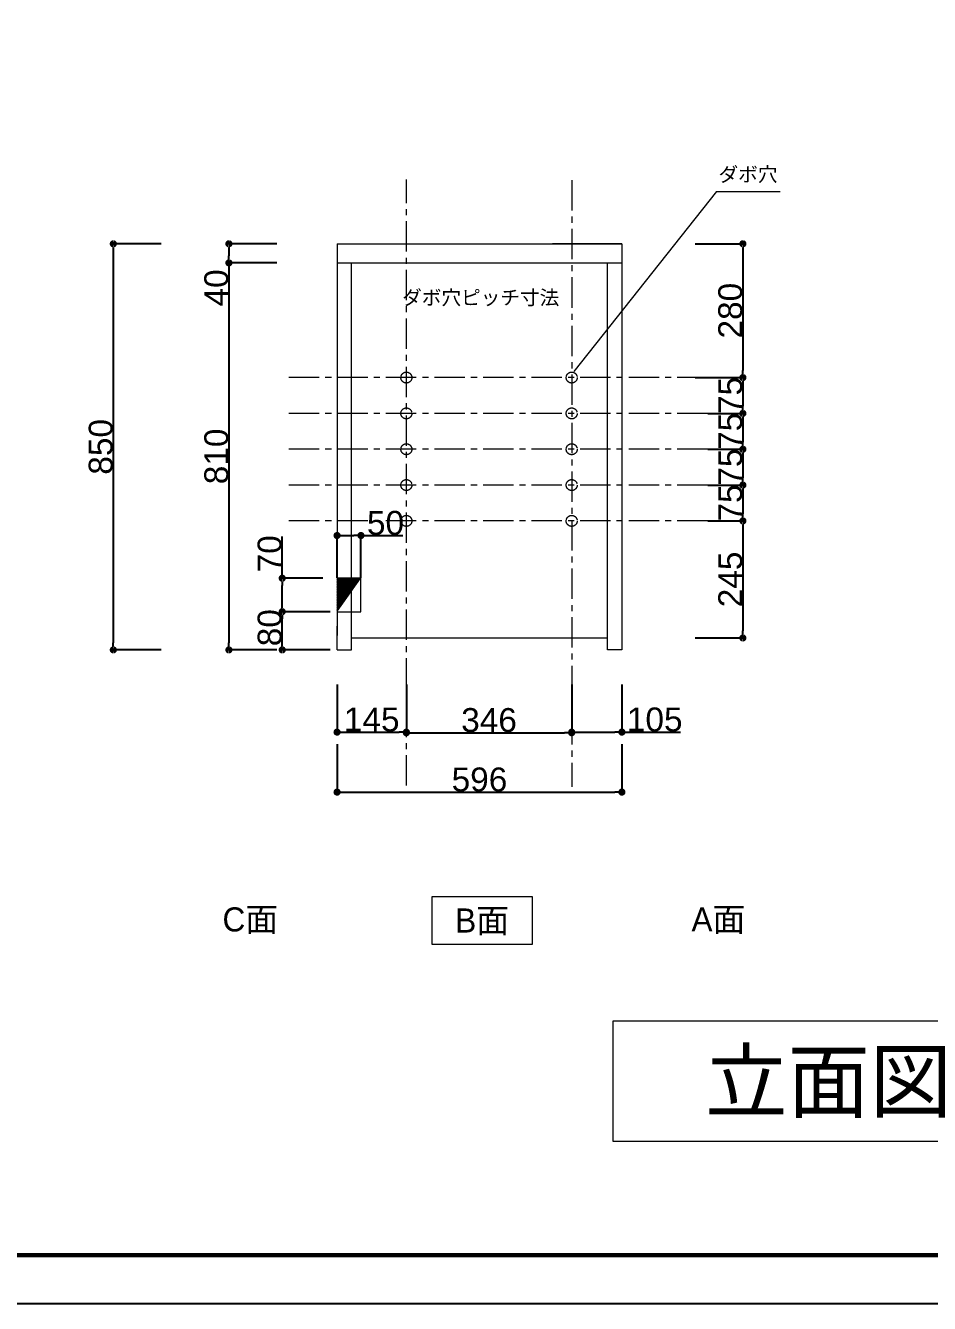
# Model space of a CAD drawing. Header units: millimetres. Extents: x 0 to 1313252738, y -131 to 560100888.
# Drawn here: x 1313106102 to 1313107994, y 560041800 to 560044475 of the extents above; entities that cross this region are included whole.
import ezdxf

# ---------------------------------------------------------------- set-up
doc = ezdxf.new("R2010")
doc.units = ezdxf.units.MM
doc.linetypes.add('CENTERX2', pattern=[101.60000000000001, 63.5, -12.7, 12.7, -12.7])
doc.linetypes.add('DASHED2', pattern=[9.524999999999999, 6.349999999999999, -3.174999999999999])
doc.layers.get('0').update_dxf_attribs({"lineweight": 0})
for name, color, linetype, lineweight in [('0001外周ライン', 7, 'Continuous', 9), ('TOS_M1', 7, 'Continuous', 9), ('家具', 7, 'Continuous', 0)]:
    doc.layers.add(name, color=color, linetype=linetype, lineweight=lineweight)
doc.layers.add('01用紙枠', color=5, linetype='Continuous')
doc.styles.add('onnjuku', font='arial.ttf')
doc.dimstyles.new('onnjuku', dxfattribs={"dimtxt": 100, "dimasz": 30, "dimexe": 1.25, "dimexo": 0.625, "dimtad": 1, "dimdec": 0, "dimtxsty": 'onnjuku', "dimblk": 'DOT', "dimcen": 2.5, "dimadec": 0, "dimazin": 0, "dimtfac": 1, "dimtdec": 0, "dimtmove": 0, "dimatfit": 3, "dimfxl": 500, "dimfxlon": 1, "dimarcsym": 0})

# ---------------------------------------------------------------- blocks, each defined once
blk = doc.blocks.new('_Dot')
at = {"color": 0, "linetype": 'ByBlock', "lineweight": -2}
blk.add_line((-0.5, 0), (-1, 0), dxfattribs=at)
at = {"color": 0, "linetype": 'ByBlock', "const_width": 0.5}
blk.add_lwpolyline([(-0.25, 0, 1), (0.25, 0, 1)], format="xyb", close=True, dxfattribs=at)
blk = doc.blocks.new('*D470')
at = {"layer": 'Defpoints', "color": 0, "transparency": 16777216}
for p in [(1313106820.452736, 560043978.1556064), (1313106527.870024, 560043168.1556064), (1313106820.452736, 560043168.1556064)]:
    blk.add_point(p, dxfattribs=at)
at = {"layer": 'TOS_M1', "color": 0, "lineweight": -2, "transparency": 16777216}
for p, q in [((1313106627.870024, 560043978.1556064), (1313106526.620024, 560043978.1556064)), ((1313106527.870024, 560043963.1556064), (1313106527.870024, 560043183.1556064)), ((1313106627.870024, 560043168.1556064), (1313106526.620024, 560043168.1556064))]:
    blk.add_line(p, q, dxfattribs=at)
at = {"layer": 'TOS_M1', "color": 0, "lineweight": -2, "transparency": 16777216, "xscale": 15, "yscale": 15, "zscale": 15}
for p, rotation in [((1313106527.870024, 560043978.1556064), 90), ((1313106527.870024, 560043168.1556064), 270)]:
    blk.add_blockref('_Dot', p, dxfattribs=dict(at, rotation=rotation))
at = {"layer": 'TOS_M1', "color": 0, "transparency": 16777216, "insert": (1313106501.716375, 560043573.1556059), "char_height": 50, "attachment_point": 5, "rotation": 90, "style": 'onnjuku'}
blk.add_mtext('810', dxfattribs=at)
blk = doc.blocks.new('*D468')
at = {"layer": 'Defpoints', "color": 0, "transparency": 16777216}
for p in [(1313106820.452735, 560044018.1556064), (1313106527.870025, 560043978.1556064), (1313106820.452736, 560043978.1556064)]:
    blk.add_point(p, dxfattribs=at)
at = {"layer": 'TOS_M1', "color": 0, "lineweight": -2, "transparency": 16777216}
for p, q in [((1313106627.870025, 560044018.1556064), (1313106526.620025, 560044018.1556064)), ((1313106527.870025, 560044003.1556064), (1313106527.870025, 560043993.1556064)), ((1313106627.870025, 560043978.1556064), (1313106526.620025, 560043978.1556064)), ((1313106527.870025, 560043978.1556064), (1313106527.870025, 560043888.4403949))]:
    blk.add_line(p, q, dxfattribs=at)
at = {"layer": 'TOS_M1', "color": 0, "lineweight": -2, "transparency": 16777216, "xscale": 15, "yscale": 15, "zscale": 15}
for p, rotation in [((1313106527.870025, 560044018.1556064), 90), ((1313106527.870025, 560043978.1556064), 270)]:
    blk.add_blockref('_Dot', p, dxfattribs=dict(at, rotation=rotation))
at = {"layer": 'TOS_M1', "color": 0, "transparency": 16777216, "insert": (1313106501.716375, 560043925.7980002), "char_height": 50, "attachment_point": 5, "rotation": 90, "style": 'onnjuku'}
blk.add_mtext('40', dxfattribs=at)
blk = doc.blocks.new('*D473')
at = {"layer": 'Defpoints', "color": 0, "transparency": 16777216}
for p in [(1313106820.452736, 560044018.1556064), (1313106285.975253, 560043168.1556064), (1313106820.452736, 560043168.1556064)]:
    blk.add_point(p, dxfattribs=at)
at = {"layer": 'TOS_M1', "color": 0, "lineweight": -2, "transparency": 16777216}
for p, q in [((1313106385.975253, 560044018.1556064), (1313106284.725253, 560044018.1556064)), ((1313106285.975253, 560044003.1556064), (1313106285.975253, 560043183.1556064)), ((1313106385.975253, 560043168.1556064), (1313106284.725253, 560043168.1556064))]:
    blk.add_line(p, q, dxfattribs=at)
at = {"layer": 'TOS_M1', "color": 0, "lineweight": -2, "transparency": 16777216, "xscale": 15, "yscale": 15, "zscale": 15}
for p, rotation in [((1313106285.975253, 560044018.1556064), 90), ((1313106285.975253, 560043168.1556064), 270)]:
    blk.add_blockref('_Dot', p, dxfattribs=dict(at, rotation=rotation))
at = {"layer": 'TOS_M1', "color": 0, "transparency": 16777216, "insert": (1313106259.821604, 560043593.1556059), "char_height": 50, "attachment_point": 5, "rotation": 90, "style": 'onnjuku'}
blk.add_mtext('850', dxfattribs=at)
blk = doc.blocks.new('*D475')
at = {"layer": 'Defpoints', "color": 0, "transparency": 16777216}
for p in [(1313106754.195802, 560043072.802596), (1313107350.195802, 560043072.802596), (1313107350.195802, 560042870.5539057)]:
    blk.add_point(p, dxfattribs=at)
at = {"layer": 'TOS_M1', "color": 0, "lineweight": -2, "transparency": 16777216}
for p, q in [((1313106754.195802, 560042970.5539057), (1313106754.195802, 560042869.3039057)), ((1313107350.195802, 560042970.5539057), (1313107350.195802, 560042869.3039057)), ((1313106769.195802, 560042870.5539057), (1313107335.195802, 560042870.5539057))]:
    blk.add_line(p, q, dxfattribs=at)
at = {"layer": 'TOS_M1', "color": 0, "lineweight": -2, "transparency": 16777216, "xscale": 15, "yscale": 15, "zscale": 15, "rotation": 180}
blk.add_blockref('_Dot', (1313106754.195802, 560042870.5539057), dxfattribs=at)
at = {"layer": 'TOS_M1', "color": 0, "lineweight": -2, "transparency": 16777216, "xscale": 15, "yscale": 15, "zscale": 15}
blk.add_blockref('_Dot', (1313107350.195802, 560042870.5539057), dxfattribs=at)
at = {"layer": 'TOS_M1', "color": 0, "transparency": 16777216, "insert": (1313107052.195802, 560042896.707555), "char_height": 50, "attachment_point": 5, "style": 'onnjuku'}
blk.add_mtext('596', dxfattribs=at)
blk = doc.blocks.new('*D539')
at = {"layer": 'Defpoints', "color": 0, "transparency": 16777216}
for p in [(1313106754.195802, 560043098.8069956), (1313106899.195802, 560043098.8069956), (1313106899.195802, 560042996.1132193)]:
    blk.add_point(p, dxfattribs=at)
at = {"layer": 'TOS_M1', "color": 0, "lineweight": -2, "transparency": 16777216}
for p, q in [((1313106754.195802, 560043096.1132193), (1313106754.195802, 560042994.8632193)), ((1313106899.195802, 560043096.1132193), (1313106899.195802, 560042994.8632193)), ((1313106769.195802, 560042996.1132193), (1313106884.195802, 560042996.1132193))]:
    blk.add_line(p, q, dxfattribs=at)
at = {"layer": 'TOS_M1', "color": 0, "lineweight": -2, "transparency": 16777216, "xscale": 15, "yscale": 15, "zscale": 15, "rotation": 180}
blk.add_blockref('_Dot', (1313106754.195802, 560042996.1132193), dxfattribs=at)
at = {"layer": 'TOS_M1', "color": 0, "lineweight": -2, "transparency": 16777216, "xscale": 15, "yscale": 15, "zscale": 15}
blk.add_blockref('_Dot', (1313106899.195802, 560042996.1132193), dxfattribs=at)
at = {"layer": 'TOS_M1', "color": 0, "transparency": 16777216, "insert": (1313106826.695802, 560043022.2668686), "char_height": 50, "attachment_point": 5, "style": 'onnjuku'}
blk.add_mtext('145', dxfattribs=at)
blk = doc.blocks.new('*D540')
at = {"layer": 'Defpoints', "color": 0, "transparency": 16777216}
for p in [(1313107350.195802, 560043168.1556062), (1313107245.195802, 560043098.8069956), (1313107350.195802, 560042996.1132193)]:
    blk.add_point(p, dxfattribs=at)
at = {"layer": 'TOS_M1', "color": 0, "lineweight": -2, "transparency": 16777216}
for p, q in [((1313107245.195802, 560043096.1132193), (1313107245.195802, 560042994.8632193)), ((1313107350.195802, 560043096.1132193), (1313107350.195802, 560042994.8632193)), ((1313107260.195802, 560042996.1132193), (1313107335.195802, 560042996.1132193)), ((1313107350.195802, 560042996.1132193), (1313107472.584956, 560042996.1132193))]:
    blk.add_line(p, q, dxfattribs=at)
at = {"layer": 'TOS_M1', "color": 0, "lineweight": -2, "transparency": 16777216, "xscale": 15, "yscale": 15, "zscale": 15, "rotation": 180}
blk.add_blockref('_Dot', (1313107245.195802, 560042996.1132193), dxfattribs=at)
at = {"layer": 'TOS_M1', "color": 0, "lineweight": -2, "transparency": 16777216, "xscale": 15, "yscale": 15, "zscale": 15}
blk.add_blockref('_Dot', (1313107350.195802, 560042996.1132193), dxfattribs=at)
at = {"layer": 'TOS_M1', "color": 0, "transparency": 16777216, "insert": (1313107418.890379, 560043022.2668686), "char_height": 50, "attachment_point": 5, "style": 'onnjuku'}
blk.add_mtext('105', dxfattribs=at)
blk = doc.blocks.new('*D541')
at = {"layer": 'Defpoints', "color": 0, "transparency": 16777216}
for p in [(1313107350.195803, 560044018.1556064), (1313107350.195803, 560043738.1822923), (1313107603.432196, 560043738.1822923)]:
    blk.add_point(p, dxfattribs=at)
at = {"layer": 'TOS_M1', "color": 0, "lineweight": -2, "transparency": 16777216}
for p, q in [((1313107503.432196, 560044018.1556064), (1313107604.682196, 560044018.1556064)), ((1313107603.432196, 560044003.1556064), (1313107603.432196, 560043753.1822923)), ((1313107503.432196, 560043738.1822923), (1313107604.682196, 560043738.1822923))]:
    blk.add_line(p, q, dxfattribs=at)
at = {"layer": 'TOS_M1', "color": 0, "lineweight": -2, "transparency": 16777216, "xscale": 15, "yscale": 15, "zscale": 15}
for p, rotation in [((1313107603.432196, 560044018.1556064), 90), ((1313107603.432196, 560043738.1822923), 270)]:
    blk.add_blockref('_Dot', p, dxfattribs=dict(at, rotation=rotation))
at = {"layer": 'TOS_M1', "color": 0, "transparency": 16777216, "insert": (1313107577.278546, 560043878.1689489), "char_height": 50, "attachment_point": 5, "rotation": 90, "style": 'onnjuku'}
blk.add_mtext('280', dxfattribs=at)
blk = doc.blocks.new('*D542')
at = {"layer": 'Defpoints', "color": 0, "transparency": 16777216}
for p in [(1313107350.195803, 560043738.1822923), (1313107529.644831, 560043663.1822923), (1313107603.432197, 560043663.1822923)]:
    blk.add_point(p, dxfattribs=at)
at = {"layer": 'TOS_M1', "color": 0, "lineweight": -2, "transparency": 16777216}
for p, q in [((1313107503.432197, 560043738.1822923), (1313107604.682197, 560043738.1822923)), ((1313107603.432197, 560043723.1822923), (1313107603.432197, 560043678.1822923)), ((1313107530.269831, 560043663.1822923), (1313107604.682197, 560043663.1822923))]:
    blk.add_line(p, q, dxfattribs=at)
at = {"layer": 'TOS_M1', "color": 0, "lineweight": -2, "transparency": 16777216, "xscale": 15, "yscale": 15, "zscale": 15}
for p, rotation in [((1313107603.432197, 560043738.1822923), 90), ((1313107603.432197, 560043663.1822923), 270)]:
    blk.add_blockref('_Dot', p, dxfattribs=dict(at, rotation=rotation))
at = {"layer": 'TOS_M1', "color": 0, "transparency": 16777216, "insert": (1313107577.380867, 560043700.6822919), "char_height": 50, "attachment_point": 5, "rotation": 90, "style": 'onnjuku'}
blk.add_mtext('75', dxfattribs=at)
blk = doc.blocks.new('*D543')
at = {"layer": 'Defpoints', "color": 0, "transparency": 16777216}
for p in [(1313107529.644831, 560043663.1822923), (1313107529.644831, 560043588.1822923), (1313107603.432198, 560043588.1822923)]:
    blk.add_point(p, dxfattribs=at)
at = {"layer": 'TOS_M1', "color": 0, "lineweight": -2, "transparency": 16777216}
for p, q in [((1313107530.269831, 560043663.1822923), (1313107604.682198, 560043663.1822923)), ((1313107603.432198, 560043648.1822923), (1313107603.432198, 560043603.1822923)), ((1313107530.269831, 560043588.1822923), (1313107604.682198, 560043588.1822923))]:
    blk.add_line(p, q, dxfattribs=at)
at = {"layer": 'TOS_M1', "color": 0, "lineweight": -2, "transparency": 16777216, "xscale": 15, "yscale": 15, "zscale": 15}
for p, rotation in [((1313107603.432198, 560043663.1822923), 90), ((1313107603.432198, 560043588.1822923), 270)]:
    blk.add_blockref('_Dot', p, dxfattribs=dict(at, rotation=rotation))
at = {"layer": 'TOS_M1', "color": 0, "transparency": 16777216, "insert": (1313107577.380867, 560043625.6822919), "char_height": 50, "attachment_point": 5, "rotation": 90, "style": 'onnjuku'}
blk.add_mtext('75', dxfattribs=at)
blk = doc.blocks.new('*D544')
at = {"layer": 'Defpoints', "color": 0, "transparency": 16777216}
for p in [(1313107529.644831, 560043588.1822923), (1313107529.644831, 560043513.1822923), (1313107603.432199, 560043513.1822923)]:
    blk.add_point(p, dxfattribs=at)
at = {"layer": 'TOS_M1', "color": 0, "lineweight": -2, "transparency": 16777216}
for p, q in [((1313107530.269831, 560043588.1822923), (1313107604.682199, 560043588.1822923)), ((1313107603.432199, 560043573.1822923), (1313107603.432199, 560043528.1822923)), ((1313107530.269831, 560043513.1822923), (1313107604.682199, 560043513.1822923))]:
    blk.add_line(p, q, dxfattribs=at)
at = {"layer": 'TOS_M1', "color": 0, "lineweight": -2, "transparency": 16777216, "xscale": 15, "yscale": 15, "zscale": 15}
for p, rotation in [((1313107603.432199, 560043588.1822923), 90), ((1313107603.432199, 560043513.1822923), 270)]:
    blk.add_blockref('_Dot', p, dxfattribs=dict(at, rotation=rotation))
at = {"layer": 'TOS_M1', "color": 0, "transparency": 16777216, "insert": (1313107577.380868, 560043550.6822919), "char_height": 50, "attachment_point": 5, "rotation": 90, "style": 'onnjuku'}
blk.add_mtext('75', dxfattribs=at)
blk = doc.blocks.new('*D545')
at = {"layer": 'Defpoints', "color": 0, "transparency": 16777216}
for p in [(1313107529.644831, 560043513.1822923), (1313107529.644831, 560043438.1822923), (1313107603.432199, 560043438.1822923)]:
    blk.add_point(p, dxfattribs=at)
at = {"layer": 'TOS_M1', "color": 0, "lineweight": -2, "transparency": 16777216}
for p, q in [((1313107530.269831, 560043513.1822923), (1313107604.682199, 560043513.1822923)), ((1313107603.432199, 560043498.1822923), (1313107603.432199, 560043453.1822923)), ((1313107530.269831, 560043438.1822923), (1313107604.682199, 560043438.1822923))]:
    blk.add_line(p, q, dxfattribs=at)
at = {"layer": 'TOS_M1', "color": 0, "lineweight": -2, "transparency": 16777216, "xscale": 15, "yscale": 15, "zscale": 15}
for p, rotation in [((1313107603.432199, 560043513.1822923), 90), ((1313107603.432199, 560043438.1822923), 270)]:
    blk.add_blockref('_Dot', p, dxfattribs=dict(at, rotation=rotation))
at = {"layer": 'TOS_M1', "color": 0, "transparency": 16777216, "insert": (1313107577.380869, 560043475.6822919), "char_height": 50, "attachment_point": 5, "rotation": 90, "style": 'onnjuku'}
blk.add_mtext('75', dxfattribs=at)
blk = doc.blocks.new('*D546')
at = {"layer": 'Defpoints', "color": 0, "transparency": 16777216}
for p in [(1313107529.644831, 560043438.1822923), (1313107350.195803, 560043193.1556064), (1313107603.432201, 560043193.1556064)]:
    blk.add_point(p, dxfattribs=at)
at = {"layer": 'TOS_M1', "color": 0, "lineweight": -2, "transparency": 16777216}
for p, q in [((1313107530.269831, 560043438.1822923), (1313107604.682201, 560043438.1822923)), ((1313107603.432201, 560043423.1822923), (1313107603.432201, 560043208.1556064)), ((1313107503.432201, 560043193.1556064), (1313107604.682201, 560043193.1556064))]:
    blk.add_line(p, q, dxfattribs=at)
at = {"layer": 'TOS_M1', "color": 0, "lineweight": -2, "transparency": 16777216, "xscale": 15, "yscale": 15, "zscale": 15}
for p, rotation in [((1313107603.432201, 560043438.1822923), 90), ((1313107603.432201, 560043193.1556064), 270)]:
    blk.add_blockref('_Dot', p, dxfattribs=dict(at, rotation=rotation))
at = {"layer": 'TOS_M1', "color": 0, "transparency": 16777216, "insert": (1313107577.278552, 560043315.6689489), "char_height": 50, "attachment_point": 5, "rotation": 90, "style": 'onnjuku'}
blk.add_mtext('245', dxfattribs=at)
blk = doc.blocks.new('*D547')
at = {"layer": 'Defpoints', "color": 0, "transparency": 16777216}
for p in [(1313106639.443163, 560043248.1556064), (1313106754.722613, 560043248.1556064), (1313106750.876263, 560043168.1556064)]:
    blk.add_point(p, dxfattribs=at)
at = {"layer": 'TOS_M1', "color": 0, "lineweight": -2, "transparency": 16777216}
for p, q in [((1313106739.443163, 560043248.1556064), (1313106638.193163, 560043248.1556064)), ((1313106639.443163, 560043183.1556064), (1313106639.443163, 560043233.1556064)), ((1313106739.443163, 560043168.1556064), (1313106638.193163, 560043168.1556064))]:
    blk.add_line(p, q, dxfattribs=at)
at = {"layer": 'TOS_M1', "color": 0, "lineweight": -2, "transparency": 16777216, "xscale": 15, "yscale": 15, "zscale": 15}
for p, rotation in [((1313106639.443163, 560043248.1556064), 90), ((1313106639.443163, 560043168.1556064), 270)]:
    blk.add_blockref('_Dot', p, dxfattribs=dict(at, rotation=rotation))
at = {"layer": 'TOS_M1', "color": 0, "transparency": 16777216, "insert": (1313106613.289514, 560043214.6602569), "char_height": 50, "attachment_point": 5, "rotation": 90, "style": 'onnjuku'}
blk.add_mtext('80', dxfattribs=at)
blk = doc.blocks.new('*D548')
at = {"layer": 'Defpoints', "color": 0, "transparency": 16777216}
for p in [(1313106639.443165, 560043318.1556064), (1313106724.722613, 560043318.1556064), (1313106724.722613, 560043248.1556064)]:
    blk.add_point(p, dxfattribs=at)
at = {"layer": 'TOS_M1', "color": 0, "lineweight": -2, "transparency": 16777216}
for p, q in [((1313106639.443165, 560043318.1556064), (1313106639.443165, 560043405.4492626)), ((1313106724.097613, 560043318.1556064), (1313106638.193165, 560043318.1556064)), ((1313106639.443165, 560043263.1556064), (1313106639.443165, 560043303.1556064)), ((1313106724.097613, 560043248.1556064), (1313106638.193165, 560043248.1556064))]:
    blk.add_line(p, q, dxfattribs=at)
at = {"layer": 'TOS_M1', "color": 0, "lineweight": -2, "transparency": 16777216, "xscale": 15, "yscale": 15, "zscale": 15}
for p, rotation in [((1313106639.443165, 560043318.1556064), 90), ((1313106639.443165, 560043248.1556064), 270)]:
    blk.add_blockref('_Dot', p, dxfattribs=dict(at, rotation=rotation))
at = {"layer": 'TOS_M1', "color": 0, "transparency": 16777216, "insert": (1313106613.289515, 560043369.302434), "char_height": 50, "attachment_point": 5, "rotation": 90, "style": 'onnjuku'}
blk.add_mtext('70', dxfattribs=at)
blk = doc.blocks.new('*D549')
at = {"layer": 'Defpoints', "color": 0, "transparency": 16777216}
for p in [(1313106804.195802, 560043407.5468558), (1313106754.195802, 560043318.1556062), (1313106804.195802, 560043318.1556062)]:
    blk.add_point(p, dxfattribs=at)
at = {"layer": 'TOS_M1', "color": 0, "lineweight": -2, "transparency": 16777216}
for p, q in [((1313106754.195802, 560043318.7806062), (1313106754.195802, 560043408.7968558)), ((1313106769.195802, 560043407.5468558), (1313106789.195802, 560043407.5468558)), ((1313106804.195802, 560043318.7806062), (1313106804.195802, 560043408.7968558)), ((1313106804.195802, 560043407.5468558), (1313106891.898735, 560043407.5468558))]:
    blk.add_line(p, q, dxfattribs=at)
at = {"layer": 'TOS_M1', "color": 0, "lineweight": -2, "transparency": 16777216, "xscale": 15, "yscale": 15, "zscale": 15, "rotation": 180}
blk.add_blockref('_Dot', (1313106754.195802, 560043407.5468558), dxfattribs=at)
at = {"layer": 'TOS_M1', "color": 0, "lineweight": -2, "transparency": 16777216, "xscale": 15, "yscale": 15, "zscale": 15}
blk.add_blockref('_Dot', (1313106804.195802, 560043407.5468558), dxfattribs=at)
at = {"layer": 'TOS_M1', "color": 0, "transparency": 16777216, "insert": (1313106855.547269, 560043433.7005051), "char_height": 50, "attachment_point": 5, "style": 'onnjuku'}
blk.add_mtext('50', dxfattribs=at)
blk = doc.blocks.new('*D572')
at = {"layer": 'Defpoints', "color": 0, "transparency": 16777216}
for p in [(1313110296.195803, 560044018.1556064), (1313107350.195803, 560043738.1822923), (1313110042.95941, 560043738.1822923)]:
    blk.add_point(p, dxfattribs=at)
at = {"layer": 'TOS_M1', "color": 0, "lineweight": -2, "transparency": 16777216}
for p, q in [((1313110142.95941, 560044018.1556064), (1313110041.70941, 560044018.1556064)), ((1313110042.95941, 560044003.1556064), (1313110042.95941, 560043753.1822923)), ((1313109942.95941, 560043738.1822923), (1313110044.20941, 560043738.1822923))]:
    blk.add_line(p, q, dxfattribs=at)
at = {"layer": 'TOS_M1', "color": 0, "lineweight": -2, "transparency": 16777216, "xscale": 15, "yscale": 15, "zscale": 15}
for p, rotation in [((1313110042.95941, 560044018.1556064), 90), ((1313110042.95941, 560043738.1822923), 270)]:
    blk.add_blockref('_Dot', p, dxfattribs=dict(at, rotation=rotation))
at = {"layer": 'TOS_M1', "color": 0, "transparency": 16777216, "insert": (1313110016.80576, 560043878.1689489), "char_height": 50, "attachment_point": 5, "rotation": 90, "style": 'onnjuku'}
blk.add_mtext('280', dxfattribs=at)
blk = doc.blocks.new('*D580')
at = {"layer": 'Defpoints', "color": 0, "transparency": 16777216}
for p in [(1313106899.195802, 560042994.8632193), (1313107245.195802, 560042994.8632193), (1313107245.195802, 560042994.8632193)]:
    blk.add_point(p, dxfattribs=at)
at = {"layer": 'TOS_M1', "color": 0, "lineweight": -2, "transparency": 16777216}
for p, q in [((1313106899.195802, 560042994.8632193), (1313106899.195802, 560042996.1132193)), ((1313106914.195802, 560042994.8632193), (1313107230.195802, 560042994.8632193)), ((1313107245.195802, 560042994.8632193), (1313107245.195802, 560042996.1132193))]:
    blk.add_line(p, q, dxfattribs=at)
at = {"layer": 'TOS_M1', "color": 0, "lineweight": -2, "transparency": 16777216, "xscale": 15, "yscale": 15, "zscale": 15, "rotation": 180}
blk.add_blockref('_Dot', (1313106899.195802, 560042994.8632193), dxfattribs=at)
at = {"layer": 'TOS_M1', "color": 0, "lineweight": -2, "transparency": 16777216, "xscale": 15, "yscale": 15, "zscale": 15}
blk.add_blockref('_Dot', (1313107245.195802, 560042994.8632193), dxfattribs=at)
at = {"layer": 'TOS_M1', "color": 0, "transparency": 16777216, "insert": (1313107072.195802, 560043021.0339218), "char_height": 50, "attachment_point": 5, "style": 'onnjuku'}
blk.add_mtext('346', dxfattribs=at)

msp = doc.modelspace()

# ---------------------------------------------------------------- hatches: boundary and pattern name
at = {"layer": '0001外周ライン'}
h = msp.add_hatch(dxfattribs=at)
h.set_pattern_fill('ANSI31', color=256, scale=2)
h.set_pattern_definition([(45, (0, 30), (-4.490128060534577, 4.490128060534577), [])])
h.paths.add_polyline_path([(1313106804.195802, 560043318.1556062), (1313106754.195802, 560043318.1556062), (1313106754.195802, 560043248.1556062), (1313106804.195802, 560043248.1556062)])

# ---------------------------------------------------------------- linework, layer by layer
for p, q in [((1313107350.195802, 560044018.1556062), (1313107205.195802, 560044018.1556062)), ((1313106754.195802, 560043978.1556062), (1313106899.195802, 560043978.1556062)), ((1313106784.195802, 560043193.1556062), (1313106784.195802, 560043978.1556062)), ((1313107320.195802, 560043193.1556062), (1313107320.195802, 560043978.1556062)), ((1313106804.195802, 560043318.1556062), (1313106754.195802, 560043318.1556062)), ((1313106804.195802, 560043248.1556062), (1313106804.195802, 560043318.1556062)), ((1313106754.195802, 560043248.1556062), (1313106804.195802, 560043248.1556062)), ((1313106754.195802, 560043168.1556062), (1313106754.195802, 560043218.1556062)), ((1313106784.195802, 560043168.1556062), (1313106784.195802, 560043193.1556062)), ((1313107320.195802, 560043168.1556062), (1313107320.195802, 560043193.1556062)), ((1313106754.195802, 560043168.1556062), (1313106754.195802, 560043168.1556062)), ((1313106754.195802, 560043168.1556062), (1313106784.195802, 560043168.1556062)), ((1313107350.195802, 560043168.1556062), (1313107320.195802, 560043168.1556062))]:
    msp.add_line(p, q, dxfattribs=at)
at = {"layer": '0001外周ライン', "color": 1, "linetype": 'DASHED2'}
for centre in [(1313106899.195802, 560043738.1822921), (1313107245.195802, 560043738.1822921), (1313106899.195802, 560043663.1822921), (1313107245.195802, 560043663.1822921), (1313106899.195802, 560043588.1822921), (1313107245.195802, 560043588.1822921), (1313106899.195802, 560043513.1822921), (1313107245.195802, 560043513.1822921), (1313106899.195802, 560043438.1822921), (1313107245.195802, 560043438.1822921)]:
    msp.add_circle(centre, 11.48145604133606, dxfattribs=at)
at = {"layer": '01用紙枠'}
msp.add_lwpolyline([(1313104153.16106, 560047149.3636065), (1313104153.16106, 560041800.3930484), (1313111717.361849, 560041800.3930484), (1313111717.361849, 560047149.3636065)], close=True, dxfattribs=at)
msp.add_lwpolyline([(1313104153.16106, 560047149.3636065), (1313104153.16106, 560041800.3930484), (1313111717.361849, 560041800.3930484), (1313111717.361849, 560047149.3636065)], close=True, dxfattribs=at)
at = {"layer": '01用紙枠', "const_width": 9.005000939494712}
msp.add_lwpolyline([(1313104258.256474, 560041901.7293764), (1313111612.266435, 560041901.7293764), (1313111612.266435, 560047048.0272783), (1313104258.256474, 560047048.0272783)], close=True, dxfattribs=at)
msp.add_lwpolyline([(1313104258.256474, 560041901.7293764), (1313111612.266435, 560041901.7293764), (1313111612.266435, 560047048.0272783), (1313104258.256474, 560047048.0272783)], close=True, dxfattribs=at)
at = {"layer": '家具', "linetype": 'CENTERX2'}
for p, q in [((1313106899.195802, 560042884.1803594), (1313106899.195802, 560044152.5620354)), ((1313107245.195802, 560044151.1511424), (1313107245.195802, 560042881.6104447)), ((1313107529.644831, 560043738.1822921), (1313106643.593791, 560043738.1822921)), ((1313107529.644831, 560043663.1822921), (1313106643.593791, 560043663.1822921)), ((1313107529.644831, 560043588.1822921), (1313106643.593791, 560043588.1822921)), ((1313107529.644831, 560043513.1822921), (1313106643.593791, 560043513.1822921)), ((1313107529.644831, 560043438.1822921), (1313106643.593791, 560043438.1822921))]:
    msp.add_line(p, q, dxfattribs=at)
at = {"layer": '家具'}
for p, q in [((1313107548.344805, 560044127.3262873), (1313107249.838954, 560043750.5604051)), ((1313107548.344805, 560044127.3262873), (1313107681.115263, 560044127.3262873)), ((1313106754.195802, 560044018.1556062), (1313106754.195802, 560043198.1556062)), ((1313106754.195802, 560044018.1556062), (1313107350.195802, 560044018.1556062)), ((1313107350.195802, 560044018.1556062), (1313107350.195802, 560043168.1556062)), ((1313106754.195802, 560043978.1556062), (1313107350.195802, 560043978.1556062)), ((1313106784.195802, 560043193.155606), (1313107320.195802, 560043193.1556062))]:
    msp.add_line(p, q, dxfattribs=at)

# ---------------------------------------------------------------- texts
at = {"layer": '家具', "attachment_point": 1, "style": 'onnjuku'}
for s, width, gutter_width, heights, insert, char_height in [('{\\fMS PGothic|b0|i0|c128|p50;ダボ穴}', 575.7484212094224, 150.686668392646, [0], (1313107552.494078, 560044178.394679), 30.13733367852921), ('{\\fMS PGothic|b0|i0|c128|p50;ダボ穴ピッチ寸法}', 352.9567907029069, 150.686668392646, [0], (1313106890.362368, 560043920.6709166), 30.13733367852921), ('{\\fMS PGothic|b0|i0|c128|p50;C面}', 507.9790144255448, 252.209038047622, [66.77807484669994], (1313106514.453017, 560042629.3615125), 50.4418076095244), ('{\\fMS PGothic|b0|i0|c128|p50;A面}', 507.9790144255448, 252.209038047622, [66.77807484669994], (1313107495.882645, 560042629.3615125), 50.4418076095244)]:
    msp.add_mtext_dynamic_manual_height_columns(s, width=width, gutter_width=gutter_width, heights=heights, dxfattribs=dict(at, insert=insert, char_height=char_height))
at = {"layer": '家具', "attachment_point": 5, "style": 'onnjuku', "bg_fill": 16, "box_fill_scale": 1.5, "bg_fill_color": 256, "bg_fill_transparency": 0}
for s, width, gutter_width, heights, insert, char_height in [('{\\fMS PGothic|b0|i0|c128|p50;B面}', 158.5957570364762, 252.209038047622, [66.77807484669994], (1313107057.79991, 560042599.1296246), 50.4418076095244), ('{\\fMS PGothic|b0|i0|c128|p50;立面図}', 775.906865549296, 631.3878251488628, [167.1742764314604], (1313107782.711055, 560042258.7574538), 126.2775650297726)]:
    msp.add_mtext_dynamic_manual_height_columns(s, width=width, gutter_width=gutter_width, heights=heights, dxfattribs=dict(at, insert=insert, char_height=char_height))

# ---------------------------------------------------------------- dimensions: what is measured, and where the dimension line sits
at = {"layer": 'TOS_M1'}
for base, p1, p2, picture, middle in [((1313106285.975253, 560043168.1556064), (1313106820.452735, 560044018.1556062), (1313106820.452735, 560043168.1556062), '*D473', (1313106259.821604, 560043593.1556059)), ((1313106527.870025, 560043978.1556064), (1313106820.452734, 560044018.1556062), (1313106820.452735, 560043978.1556062), '*D468', (1313106501.716375, 560043925.7980002)), ((1313107603.432196, 560043738.1822923), (1313107350.195802, 560044018.1556062), (1313107350.195802, 560043738.1822921), '*D541', (1313107577.278546, 560043878.1689489)), ((1313110042.95941, 560043738.1822923), (1313110296.195802, 560044018.1556062), (1313107350.195802, 560043738.1822921), '*D572', (1313110016.80576, 560043878.1689489)), ((1313106527.870024, 560043168.1556064), (1313106820.452735, 560043978.1556062), (1313106820.452735, 560043168.1556062), '*D470', (1313106501.716375, 560043573.1556059)), ((1313107603.432197, 560043663.1822923), (1313107350.195802, 560043738.1822921), (1313107529.644831, 560043663.1822921), '*D542', (1313107577.380867, 560043700.6822919)), ((1313107603.432198, 560043588.1822923), (1313107529.644831, 560043663.1822921), (1313107529.644831, 560043588.1822921), '*D543', (1313107577.380867, 560043625.6822919)), ((1313107603.432199, 560043513.1822923), (1313107529.644831, 560043588.1822921), (1313107529.644831, 560043513.1822921), '*D544', (1313107577.380868, 560043550.6822919)), ((1313107603.432199, 560043438.1822923), (1313107529.644831, 560043513.1822921), (1313107529.644831, 560043438.1822921), '*D545', (1313107577.380869, 560043475.6822919)), ((1313107603.432201, 560043193.1556064), (1313107529.644831, 560043438.1822921), (1313107350.195802, 560043193.1556062), '*D546', (1313107577.278552, 560043315.6689489)), ((1313106639.443165, 560043318.1556064), (1313106724.722612, 560043248.1556062), (1313106724.722612, 560043318.1556062), '*D548', (1313106613.289515, 560043369.302434))]:
    dim = msp.add_linear_dim(base=base, p1=p1, p2=p2, angle=90, dimstyle='onnjuku', override={"dimtxt": 50, "dimasz": 15, "dimfxl": 100}, dxfattribs=at)
    dim.commit()
    dim.dimension.update_dxf_attribs({"geometry": picture, "text_midpoint": middle})
for base, p1, p2, picture, middle in [((1313106804.195802, 560043407.5468558), (1313106754.195802, 560043318.1556062), (1313106804.195802, 560043318.1556062), '*D549', (1313106855.547269, 560043433.7005051)), ((1313107350.195802, 560042996.1132193), (1313107245.195802, 560043098.8069956), (1313107350.195802, 560043168.1556062), '*D540', (1313107418.890379, 560043022.2668686)), ((1313106899.195802, 560042996.1132193), (1313106754.195802, 560043098.8069956), (1313106899.195802, 560043098.8069956), '*D539', (1313106826.695802, 560043022.2668686)), ((1313107350.195802, 560042870.5539057), (1313106754.195802, 560043072.802596), (1313107350.195802, 560043072.802596), '*D475', (1313107052.195802, 560042896.707555)), ((1313107245.195802, 560042994.8632193), (1313106899.195802, 560042994.8632193), (1313107245.195802, 560042994.8632193), '*D580', (1313107072.195802, 560043021.0339218))]:
    dim = msp.add_linear_dim(base=base, p1=p1, p2=p2, dimstyle='onnjuku', override={"dimtxt": 50, "dimasz": 15, "dimfxl": 100}, dxfattribs=at)
    dim.commit()
    dim.dimension.update_dxf_attribs({"geometry": picture, "text_midpoint": middle})
dim = msp.add_linear_dim(base=(1313106639.443163, 560043248.1556064), p1=(1313106750.876262, 560043168.1556062), p2=(1313106754.722612, 560043248.1556062), angle=90, dimstyle='onnjuku', override={"dimtxt": 50, "dimasz": 15, "dimfxl": 100}, dxfattribs=at)
dim.commit()
dim.dimension.update_dxf_attribs({"geometry": '*D547', "text_midpoint": (1313106639.443163, 560043214.6602569), "dimtype": 160})

doc.saveas('drawing.dxf')
